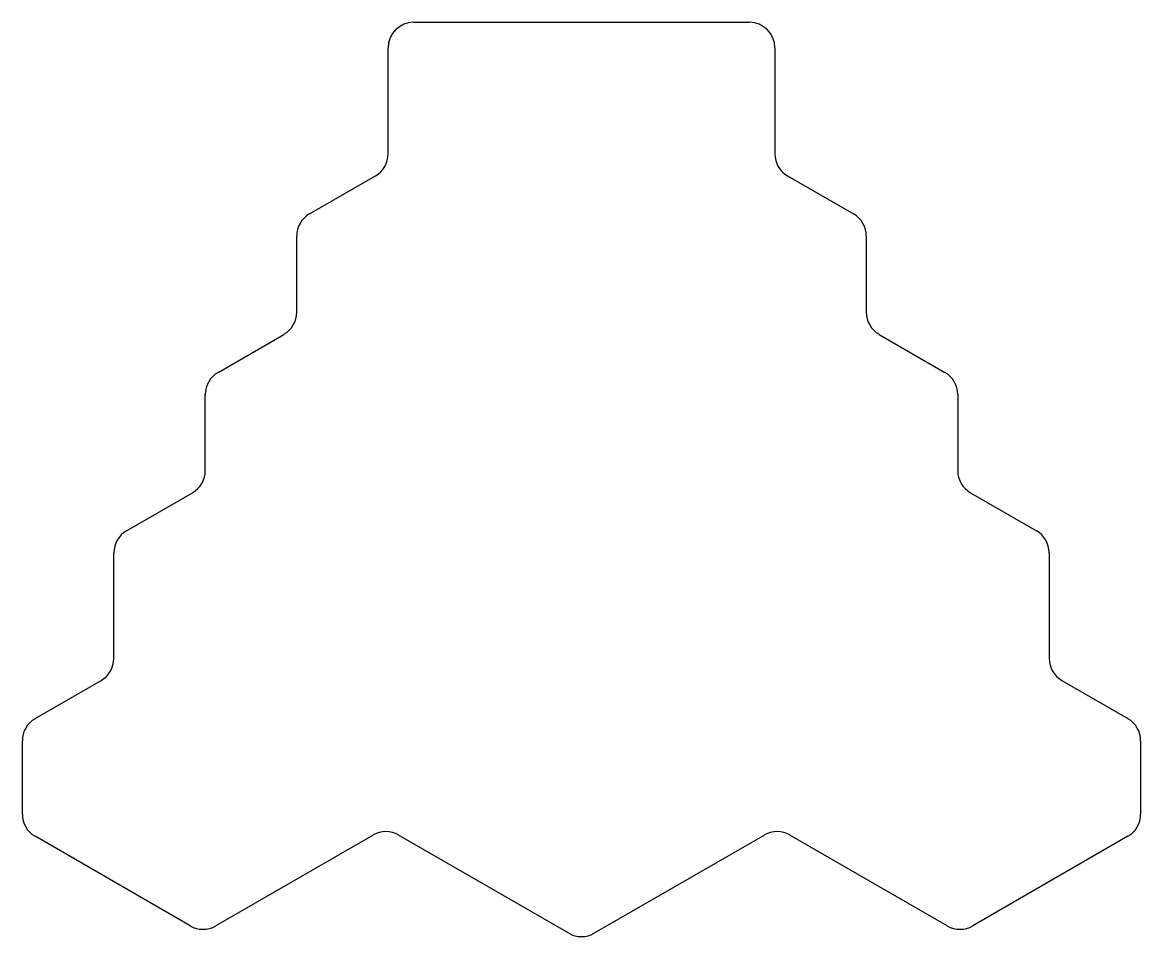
# Model space of a CAD drawing. Header units: millimetres. Extents: x 188 to 320, y -168 to -60.
import ezdxf

# ---------------------------------------------------------------- set-up
doc = ezdxf.new("R2010")
doc.units = ezdxf.units.MM

msp = doc.modelspace()

# ---------------------------------------------------------------- linework, layer by layer
for p, q in [((234.27, -60.31), (273.73, -60.31)), ((231.27, -75.77), (231.27, -63.31)), ((276.73, -63.31), (276.73, -75.77)), ((222.02, -82.84), (229.77, -78.37)), ((278.23, -78.37), (285.98, -82.84)), ((220.52, -94.39), (220.52, -85.44)), ((287.48, -85.44), (287.48, -94.39)), ((211.27, -101.46), (219.02, -96.99)), ((288.98, -96.99), (296.73, -101.46)), ((209.77, -113.01), (209.77, -104.06)), ((298.23, -104.06), (298.23, -113.01)), ((200.52, -120.08), (208.27, -115.61)), ((299.73, -115.61), (307.48, -120.08)), ((199.02, -135.09), (199.02, -122.68)), ((308.98, -122.68), (308.98, -135.09)), ((189.77, -142.17), (197.52, -137.69)), ((310.48, -137.69), (318.23, -142.17)), ((188.27, -153.4), (188.27, -144.77)), ((319.73, -144.77), (319.73, -153.4)), ((208, -166.53), (189.77, -156)), ((229.5, -155.85), (211, -166.53)), ((252.5, -167.39), (232.5, -155.85)), ((275.5, -155.85), (255.5, -167.39)), ((297, -166.53), (278.5, -155.85)), ((318.23, -156), (300, -166.53))]:
    msp.add_line(p, q)
for centre, start, end in [((234.27, -63.31), 90, 180), ((273.73, -63.31), 0, 90), ((228.27, -75.77), 300.0006, 0), ((279.73, -75.77), 180, 239.9994), ((223.52, -85.44), 120.0006, 180), ((284.48, -85.44), 0, 59.9994), ((217.52, -94.39), 300.0006, 0), ((290.48, -94.39), 180, 239.9994), ((212.77, -104.06), 120.0006, 180), ((295.23, -104.06), 0, 59.9994), ((206.77, -113.01), 300.0006, 0), ((301.23, -113.01), 180, 239.9994), ((202.02, -122.68), 120.0006, 180), ((305.98, -122.68), 0, 59.9994), ((196.02, -135.09), 300.0006, 0), ((311.98, -135.09), 180, 239.9994), ((191.27, -144.77), 120.0006, 180), ((316.73, -144.77), 0, 59.9994), ((191.27, -153.4), 180, 239.9994), ((316.73, -153.4), 300.0006, 0), ((231, -158.44), 59.9994, 120.0006), ((277, -158.44), 59.9994, 120.0006), ((209.5, -163.93), 239.9994, 300.0006), ((298.5, -163.93), 239.9994, 300.0006), ((254, -164.79), 239.9994, 300.0006)]:
    msp.add_arc(centre, 3, start, end)

doc.saveas('drawing.dxf')
